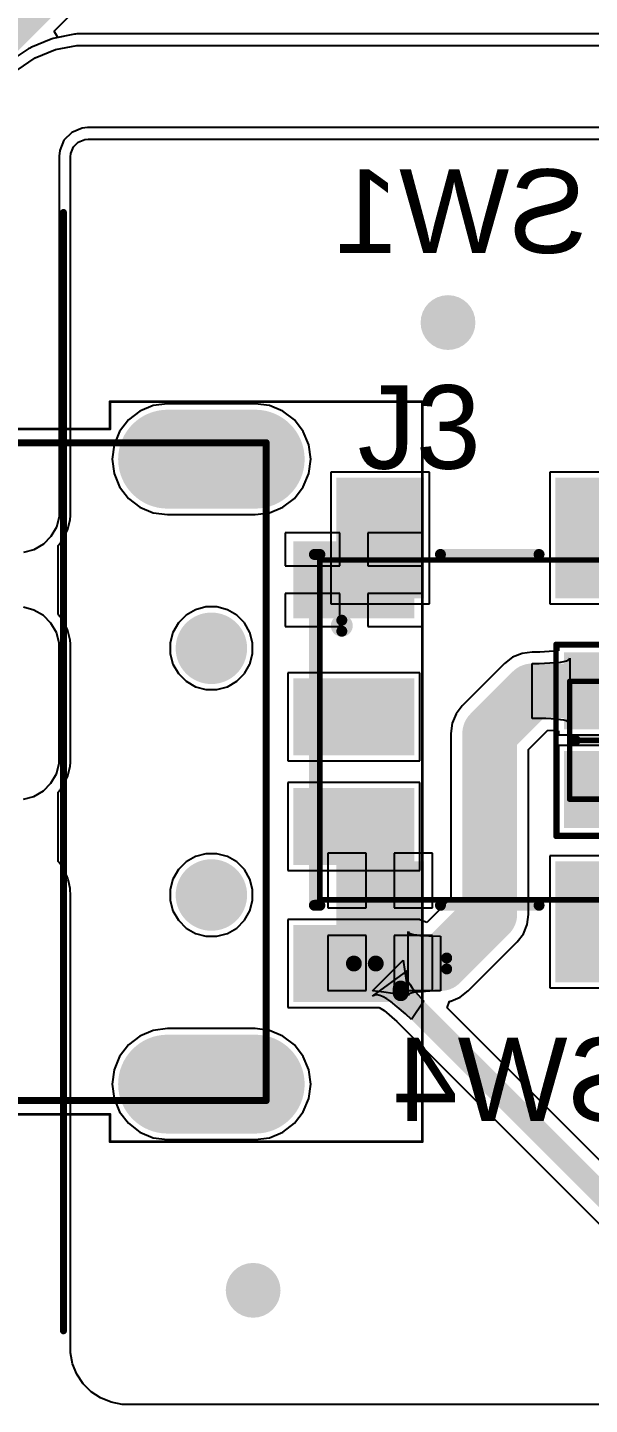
# Model space of a CAD drawing. Header units: millimetres. Extents: x 0 to 168, y 0 to 109.
# Drawn here: x 79.32 to 89.58, y 35.13 to 60.25 of the extents above; entities that cross this region are included whole.
import ezdxf

# ---------------------------------------------------------------- set-up
doc = ezdxf.new("R2010")
doc.units = ezdxf.units.MM
for name, color, linetype in [('BottomLayer', 5, 'Continuous'), ('BottomOverlay', 54, 'Continuous'), ('BottomPaste', 16, 'Continuous'), ('BottomSolder', 6, 'Continuous'), ('Mechanical13', 56, 'Continuous'), ('Mechanical15', 56, 'Continuous'), ('MultiLayer', 9, 'Continuous'), ('PadHoleLayer', 156, 'Continuous'), ('TopLayer', 1, 'Continuous'), ('TopOverlay', 2, 'Continuous'), ('TopPaste', 8, 'Continuous'), ('TopSolder', 216, 'Continuous'), ('ViaHoleLayer', 16, 'Continuous')]:
    doc.layers.add(name, color=color, linetype=linetype)
doc.styles.add('Arial', font='arial.ttf', dxfattribs={"height": 0.2})

# ---------------------------------------------------------------- blocks, each defined once
blk = doc.blocks.new('TE_1_1734028_1_7')
at = {"layer": 'BottomLayer'}
h = blk.add_hatch(color=5, dxfattribs=at)
edge = h.paths.add_edge_path()
edge.add_arc((-5.7, -0.8), 0.8, 180, 360)
edge.add_line((-4.9, -0.8), (-4.9, 0.8))
edge.add_arc((-5.7, 0.8), 0.8, 0, 180)
edge.add_line((-6.5, 0.8), (-6.5, -0.8))
h = blk.add_hatch(color=5, dxfattribs=at)
edge = h.paths.add_edge_path()
edge.add_arc((5.7, -0.8), 0.8, 180, 360)
edge.add_line((6.5, -0.8), (6.5, 0.8))
edge.add_arc((5.7, 0.8), 0.8, 0, 180)
edge.add_line((4.9, 0.8), (4.9, -0.8))
h = blk.add_hatch(color=5, dxfattribs=at)
edge = h.paths.add_edge_path()
edge.add_arc((-2.25, 0), 0.55, 0, 360)
h = blk.add_hatch(color=5, dxfattribs=at)
edge = h.paths.add_edge_path()
edge.add_arc((2.25, 0), 0.55, 0, 360)
at = {"layer": 'BottomSolder'}
h = blk.add_hatch(color=6, dxfattribs=at)
edge = h.paths.add_edge_path()
edge.add_arc((-5.7, -0.8), 0.902, 180, 360)
edge.add_line((-4.798, -0.8), (-4.798, 0.8))
edge.add_arc((-5.7, 0.8), 0.902, 0, 180)
edge.add_line((-6.602, 0.8), (-6.602, -0.8))
h = blk.add_hatch(color=6, dxfattribs=at)
edge = h.paths.add_edge_path()
edge.add_arc((5.7, -0.8), 0.902, 180, 360)
edge.add_line((6.602, -0.8), (6.602, 0.8))
edge.add_arc((5.7, 0.8), 0.902, 0, 180)
edge.add_line((4.798, 0.8), (4.798, -0.8))
h = blk.add_hatch(color=6, dxfattribs=at)
edge = h.paths.add_edge_path()
edge.add_arc((-2.25, 0), 0.652, 0, 360)
h = blk.add_hatch(color=6, dxfattribs=at)
edge = h.paths.add_edge_path()
edge.add_arc((2.25, 0), 0.652, 0, 360)
at = {"layer": 'MultiLayer'}
h = blk.add_hatch(color=9, dxfattribs=at)
edge = h.paths.add_edge_path()
edge.add_arc((-5.7, -0.8), 0.8, 180, 360)
edge.add_line((-4.9, -0.8), (-4.9, 0.8))
edge.add_arc((-5.7, 0.8), 0.8, 0, 180)
edge.add_line((-6.5, 0.8), (-6.5, -0.8))
h = blk.add_hatch(color=9, dxfattribs=at)
edge = h.paths.add_edge_path()
edge.add_arc((5.7, -0.8), 0.8, 180, 360)
edge.add_line((6.5, -0.8), (6.5, 0.8))
edge.add_arc((5.7, 0.8), 0.8, 0, 180)
edge.add_line((4.9, 0.8), (4.9, -0.8))
h = blk.add_hatch(color=9, dxfattribs=at)
edge = h.paths.add_edge_path()
edge.add_arc((-2.25, 0), 0.55, 0, 360)
h = blk.add_hatch(color=9, dxfattribs=at)
edge = h.paths.add_edge_path()
edge.add_arc((2.25, 0), 0.55, 0, 360)
at = {"layer": 'PadHoleLayer'}
h = blk.add_hatch(color=156, dxfattribs=at)
edge = h.paths.add_edge_path()
edge.add_arc((-5.7, -0.75), 0.5, 180, 360)
edge.add_line((-5.2, -0.75), (-5.2, 0.75))
edge.add_arc((-5.7, 0.75), 0.5, 0, 180)
edge.add_line((-6.2, 0.75), (-6.2, -0.75))
h = blk.add_hatch(color=156, dxfattribs=at)
edge = h.paths.add_edge_path()
edge.add_arc((5.7, -0.75), 0.5, 180, 360)
edge.add_line((6.2, -0.75), (6.2, 0.75))
edge.add_arc((5.7, 0.75), 0.5, 0, 180)
edge.add_line((5.2, 0.75), (5.2, -0.75))
h = blk.add_hatch(color=156, dxfattribs=at)
edge = h.paths.add_edge_path()
edge.add_arc((-2.25, 0), 0.55, 0, 360)
h = blk.add_hatch(color=156, dxfattribs=at)
edge = h.paths.add_edge_path()
edge.add_arc((2.25, 0), 0.55, 0, 360)
at = {"layer": 'TopLayer'}
for points in [[(-4.1, 3.6), (-2.9, 3.6), (-2.9, 1.6), (-4.1, 1.6)], [(-1.6, 3.6), (-0.4, 3.6), (-0.4, 1.6), (-1.6, 1.6)], [(0.4, 3.6), (1.6, 3.6), (1.6, 1.6), (0.4, 1.6)], [(2.9, 3.6), (4.1, 3.6), (4.1, 1.6), (2.9, 1.6)]]:
    blk.add_hatch(color=1, dxfattribs=at).paths.add_polyline_path(points)
h = blk.add_hatch(color=1, dxfattribs=at)
edge = h.paths.add_edge_path()
edge.add_arc((-5.7, -0.8), 0.8, 180, 360)
edge.add_line((-4.9, -0.8), (-4.9, 0.8))
edge.add_arc((-5.7, 0.8), 0.8, 0, 180)
edge.add_line((-6.5, 0.8), (-6.5, -0.8))
h = blk.add_hatch(color=1, dxfattribs=at)
edge = h.paths.add_edge_path()
edge.add_arc((5.7, -0.8), 0.8, 180, 360)
edge.add_line((6.5, -0.8), (6.5, 0.8))
edge.add_arc((5.7, 0.8), 0.8, 0, 180)
edge.add_line((4.9, 0.8), (4.9, -0.8))
h = blk.add_hatch(color=1, dxfattribs=at)
edge = h.paths.add_edge_path()
edge.add_arc((-2.25, 0), 0.55, 0, 360)
h = blk.add_hatch(color=1, dxfattribs=at)
edge = h.paths.add_edge_path()
edge.add_arc((2.25, 0), 0.55, 0, 360)
at = {"layer": 'TopPaste'}
for points in [[(-4.1, 3.6), (-2.9, 3.6), (-2.9, 1.6), (-4.1, 1.6)], [(-1.6, 3.6), (-0.4, 3.6), (-0.4, 1.6), (-1.6, 1.6)], [(0.4, 3.6), (1.6, 3.6), (1.6, 1.6), (0.4, 1.6)], [(2.9, 3.6), (4.1, 3.6), (4.1, 1.6), (2.9, 1.6)]]:
    blk.add_hatch(color=8, dxfattribs=at).paths.add_polyline_path(points)
at = {"layer": 'TopSolder'}
for points in [[(-4.202, 3.702), (-2.798, 3.702), (-2.798, 1.498), (-4.202, 1.498)], [(-1.702, 3.702), (-0.298, 3.702), (-0.298, 1.498), (-1.702, 1.498)], [(0.298, 3.702), (1.702, 3.702), (1.702, 1.498), (0.298, 1.498)], [(2.798, 3.702), (4.202, 3.702), (4.202, 1.498), (2.798, 1.498)]]:
    blk.add_hatch(color=216, dxfattribs=at).paths.add_polyline_path(points)
h = blk.add_hatch(color=216, dxfattribs=at)
edge = h.paths.add_edge_path()
edge.add_arc((-5.7, -0.8), 0.902, 180, 360)
edge.add_line((-4.798, -0.8), (-4.798, 0.8))
edge.add_arc((-5.7, 0.8), 0.902, 0, 180)
edge.add_line((-6.602, 0.8), (-6.602, -0.8))
h = blk.add_hatch(color=216, dxfattribs=at)
edge = h.paths.add_edge_path()
edge.add_arc((5.7, -0.8), 0.902, 180, 360)
edge.add_line((6.602, -0.8), (6.602, 0.8))
edge.add_arc((5.7, 0.8), 0.902, 0, 180)
edge.add_line((4.798, 0.8), (4.798, -0.8))
h = blk.add_hatch(color=216, dxfattribs=at)
edge = h.paths.add_edge_path()
edge.add_arc((-2.25, 0), 0.652, 0, 360)
h = blk.add_hatch(color=216, dxfattribs=at)
edge = h.paths.add_edge_path()
edge.add_arc((2.25, 0), 0.652, 0, 360)
at = {"layer": 'Mechanical13'}
for points, const_width in [([(3.599, 4.294, 1), (3.399, 4.294, 1)], 0.2), ([(3.349, 4.294, 1), (3.449, 4.294, 1)], 0.1), ([(3.549, 4.294, 1), (3.649, 4.294, 1)], 0.1), ([(-6.032, 1, 1), (-5.968, 1, 1)], 0.0635), ([(-6.032, 1, 1), (-5.968, 1, 1)], 0.0635), ([(5.968, 1, 1), (6.032, 1, 1)], 0.0635), ([(5.968, 1, 1), (6.032, 1, 1)], 0.0635), ([(-10.232, -2.7, 1), (-10.168, -2.7, 1)], 0.0635), ([(-6.032, -2.7, 1), (-5.968, -2.7, 1)], 0.0635), ([(-6.032, -2.7, 1), (-5.968, -2.7, 1)], 0.0635), ([(-6.032, -2.7, 1), (-5.968, -2.7, 1)], 0.0635), ([(-6.032, -2.7, 1), (-5.968, -2.7, 1)], 0.0635), ([(-6.032, -2.7, 1), (-5.968, -2.7, 1)], 0.0635), ([(5.968, -2.7, 1), (6.032, -2.7, 1)], 0.0635), ([(5.968, -2.7, 1), (6.032, -2.7, 1)], 0.0635), ([(5.968, -2.7, 1), (6.032, -2.7, 1)], 0.0635), ([(5.968, -2.7, 1), (6.032, -2.7, 1)], 0.0635), ([(5.968, -2.7, 1), (6.032, -2.7, 1)], 0.0635), ([(10.168, -2.7, 1), (10.232, -2.7, 1)], 0.0635)]:
    blk.add_lwpolyline(points, format="xyb", close=True, dxfattribs=dict(at, const_width=const_width))
at = {"layer": 'Mechanical13', "const_width": 0.127}
for points in [[(6, 1), (-6, 1)], [(-6, -2.7), (-6, 1)], [(6, -2.7), (6, 1)], [(-6, -2.7), (-10.2, -2.7)], [(6, -2.7), (-6, -2.7)], [(-6, -17.65), (-6, -2.7)], [(6, -2.7), (-6, -2.7)], [(10.2, -2.7), (6, -2.7)], [(6, -17.65), (6, -2.7)]]:
    blk.add_lwpolyline(points, dxfattribs=at)
at = {"layer": 'Mechanical15', "const_width": 0.05}
for points in [[(6.75, 3.85), (-6.75, 3.85)], [(-6.75, -1.85), (-6.75, 3.85)], [(6.75, -1.85), (6.75, 3.85)], [(-6.25, -1.85), (-6.75, -1.85)], [(-6.25, -17.9), (-6.25, -1.85)], [(6.25, -17.9), (6.25, -1.85)], [(6.75, -1.85), (6.25, -1.85)]]:
    blk.add_lwpolyline(points, dxfattribs=at)
at = {"layer": 'Mechanical15', "const_width": 0.025}
for points in [[(-6.762, 3.85, 1), (-6.737, 3.85, 1)], [(-6.762, 3.85, 1), (-6.737, 3.85, 1)], [(6.737, 3.85, 1), (6.762, 3.85, 1)], [(6.737, 3.85, 1), (6.762, 3.85, 1)], [(-6.762, -1.85, 1), (-6.737, -1.85, 1)], [(-6.762, -1.85, 1), (-6.737, -1.85, 1)], [(-6.262, -1.85, 1), (-6.238, -1.85, 1)], [(-6.262, -1.85, 1), (-6.238, -1.85, 1)], [(6.238, -1.85, 1), (6.262, -1.85, 1)], [(6.238, -1.85, 1), (6.262, -1.85, 1)], [(6.737, -1.85, 1), (6.762, -1.85, 1)], [(6.737, -1.85, 1), (6.762, -1.85, 1)]]:
    blk.add_lwpolyline(points, format="xyb", close=True, dxfattribs=at)
at = {"layer": 'TopOverlay'}
for points, const_width in [([(3.599, 4.294, 1), (3.399, 4.294, 1)], 0.2), ([(3.349, 4.294, 1), (3.449, 4.294, 1)], 0.1), ([(3.549, 4.294, 1), (3.649, 4.294, 1)], 0.1), ([(-4.632, 1, 1), (-4.568, 1, 1)], 0.0635), ([(-4.432, 1, 1), (-4.368, 1, 1)], 0.0635), ([(4.368, 1, 1), (4.432, 1, 1)], 0.0635), ([(4.568, 1, 1), (4.632, 1, 1)], 0.0635), ([(-6.032, -1.9, 1), (-5.968, -1.9, 1)], 0.0635), ([(5.968, -1.9, 1), (6.032, -1.9, 1)], 0.0635), ([(-6.032, -2.7, 1), (-5.968, -2.7, 1)], 0.0635), ([(5.968, -2.7, 1), (6.032, -2.7, 1)], 0.0635)]:
    blk.add_lwpolyline(points, format="xyb", close=True, dxfattribs=dict(at, const_width=const_width))
at = {"layer": 'TopOverlay', "const_width": 0.127}
for points in [[(-4.4, 1), (-4.6, 1)], [(4.6, 1), (4.4, 1)], [(-6, -2.7), (-6, -1.9)], [(6, -2.7), (6, -1.9)]]:
    blk.add_lwpolyline(points, dxfattribs=at)
blk = doc.blocks.new('430481025816_B_9')
at = {"layer": 'BottomLayer'}
for points in [[(-4.5, 2.7), (-2.5, 2.7), (-2.5, 1.3), (-4.5, 1.3)], [(2.5, 2.7), (4.5, 2.7), (4.5, 1.3), (2.5, 1.3)], [(-4.5, -1.3), (-2.5, -1.3), (-2.5, -2.7), (-4.5, -2.7)], [(2.5, -1.3), (4.5, -1.3), (4.5, -2.7), (2.5, -2.7)]]:
    blk.add_hatch(color=5, dxfattribs=at).paths.add_polyline_path(points)
at = {"layer": 'BottomPaste'}
for points in [[(-4.5, 2.7), (-2.5, 2.7), (-2.5, 1.3), (-4.5, 1.3)], [(2.5, 2.7), (4.5, 2.7), (4.5, 1.3), (2.5, 1.3)], [(-4.5, -1.3), (-2.5, -1.3), (-2.5, -2.7), (-4.5, -2.7)], [(2.5, -1.3), (4.5, -1.3), (4.5, -2.7), (2.5, -2.7)]]:
    blk.add_hatch(color=16, dxfattribs=at).paths.add_polyline_path(points)
at = {"layer": 'BottomSolder'}
for points in [[(-4.602, 2.802), (-2.398, 2.802), (-2.398, 1.198), (-4.602, 1.198)], [(2.398, 2.802), (4.602, 2.802), (4.602, 1.198), (2.398, 1.198)], [(-4.602, -1.198), (-2.398, -1.198), (-2.398, -2.802), (-4.602, -2.802)], [(2.398, -1.198), (4.602, -1.198), (4.602, -2.802), (2.398, -2.802)]]:
    blk.add_hatch(color=6, dxfattribs=at).paths.add_polyline_path(points)
at = {"layer": 'BottomOverlay', "const_width": 0.2}
for points in [[(-3.2, 3.1), (-3.2, 3.2)], [(3.2, 3.2), (-3.2, 3.2)], [(3.2, 3.1), (3.2, 3.2)], [(-3.2, -0.9), (-3.2, 0.9)], [(3.2, -0.9), (3.2, 0.9)], [(-3.2, -3.2), (-3.2, -3.1)], [(3.2, -3.2), (3.2, -3.1)], [(3.2, -3.2), (-3.2, -3.2)]]:
    blk.add_lwpolyline(points, dxfattribs=at)
at = {"layer": 'BottomOverlay'}
for points, const_width in [([(-3.25, 3.2, 1), (-3.15, 3.2, 1)], 0.1), ([(-3.25, 3.2, 1), (-3.15, 3.2, 1)], 0.1), ([(3.15, 3.2, 1), (3.25, 3.2, 1)], 0.1), ([(3.15, 3.2, 1), (3.25, 3.2, 1)], 0.1), ([(-3.25, 3.1, 1), (-3.15, 3.1, 1)], 0.1), ([(3.15, 3.1, 1), (3.25, 3.1, 1)], 0.1), ([(-3.25, 0.9, 1), (-3.15, 0.9, 1)], 0.1), ([(3.15, 0.9, 1), (3.25, 0.9, 1)], 0.1), ([(-3.25, -0.9, 1), (-3.15, -0.9, 1)], 0.1), ([(3.15, -0.9, 1), (3.25, -0.9, 1)], 0.1), ([(-1.8, -2.7, 1), (-2, -2.7, 1)], 0.2), ([(-2.05, -2.7, 1), (-1.95, -2.7, 1)], 0.1), ([(-1.85, -2.7, 1), (-1.75, -2.7, 1)], 0.1), ([(-3.25, -3.1, 1), (-3.15, -3.1, 1)], 0.1), ([(3.15, -3.1, 1), (3.25, -3.1, 1)], 0.1), ([(-3.25, -3.2, 1), (-3.15, -3.2, 1)], 0.1), ([(-3.25, -3.2, 1), (-3.15, -3.2, 1)], 0.1), ([(3.15, -3.2, 1), (3.25, -3.2, 1)], 0.1), ([(3.15, -3.2, 1), (3.25, -3.2, 1)], 0.1)]:
    blk.add_lwpolyline(points, format="xyb", close=True, dxfattribs=dict(at, const_width=const_width))
at = {"layer": 'Mechanical13', "const_width": 0.1}
for points in [[(-3.1, -3.1), (-3.1, 3.1)], [(3.1, 3.1), (-3.1, 3.1)], [(3.1, -3.1), (3.1, 3.1)], [(3.1, -3.1), (-3.1, -3.1)]]:
    blk.add_lwpolyline(points, dxfattribs=at)
at = {"layer": 'Mechanical13', "const_width": 0.05}
for points in [[(-3.125, 3.1, 1), (-3.075, 3.1, 1)], [(-3.125, 3.1, 1), (-3.075, 3.1, 1)], [(3.075, 3.1, 1), (3.125, 3.1, 1)], [(3.075, 3.1, 1), (3.125, 3.1, 1)], [(-3.125, -3.1, 1), (-3.075, -3.1, 1)], [(-3.125, -3.1, 1), (-3.075, -3.1, 1)], [(3.075, -3.1, 1), (3.125, -3.1, 1)], [(3.075, -3.1, 1), (3.125, -3.1, 1)]]:
    blk.add_lwpolyline(points, format="xyb", close=True, dxfattribs=at)
blk = doc.blocks.new('6_0805_N_67')
at = {"layer": 'TopLayer'}
for points in [[(-1.5, -0.7), (-1.5, 0.7), (-0.3, 0.7), (-0.3, -0.7)], [(0.3, -0.7), (0.3, 0.7), (1.5, 0.7), (1.5, -0.7)]]:
    blk.add_hatch(color=1, dxfattribs=at).paths.add_polyline_path(points)
at = {"layer": 'TopPaste'}
for points in [[(-1.5, -0.7), (-1.5, 0.7), (-0.3, 0.7), (-0.3, -0.7)], [(0.3, -0.7), (0.3, 0.7), (1.5, 0.7), (1.5, -0.7)]]:
    blk.add_hatch(color=8, dxfattribs=at).paths.add_polyline_path(points)
at = {"layer": 'TopSolder'}
for points in [[(-1.602, -0.802), (-1.602, 0.802), (-0.198, 0.802), (-0.198, -0.802)], [(0.198, -0.802), (0.198, 0.802), (1.602, 0.802), (1.602, -0.802)]]:
    blk.add_hatch(color=216, dxfattribs=at).paths.add_polyline_path(points)
at = {"layer": 'Mechanical13', "const_width": 0.1}
for points in [[(1.075, 0.7), (-1.075, 0.7)], [(-1.075, -0.7), (-1.075, 0.7)], [(1.075, -0.7), (1.075, 0.7)], [(1.075, -0.7), (-1.075, -0.7)]]:
    blk.add_lwpolyline(points, dxfattribs=at)
at = {"layer": 'Mechanical13', "const_width": 0.05}
for points in [[(-1.1, 0.7, 1), (-1.05, 0.7, 1)], [(-1.1, 0.7, 1), (-1.05, 0.7, 1)], [(1.05, 0.7, 1), (1.1, 0.7, 1)], [(1.05, 0.7, 1), (1.1, 0.7, 1)], [(-1.1, -0.7, 1), (-1.05, -0.7, 1)], [(-1.1, -0.7, 1), (-1.05, -0.7, 1)], [(1.05, -0.7, 1), (1.1, -0.7, 1)], [(1.05, -0.7, 1), (1.1, -0.7, 1)]]:
    blk.add_lwpolyline(points, format="xyb", close=True, dxfattribs=at)
at = {"layer": 'Mechanical15', "const_width": 0.1}
for points in [[(1.75, 0.95), (-1.75, 0.95)], [(-1.75, -0.95), (-1.75, 0.95)], [(1.75, -0.95), (1.75, 0.95)], [(0, -0.5), (0, 0.5)], [(0.5, 0), (-0.5, 0)], [(1.75, -0.95), (-1.75, -0.95)]]:
    blk.add_lwpolyline(points, dxfattribs=at)
at = {"layer": 'Mechanical15', "const_width": 0.05}
for points in [[(-1.775, 0.95, 1), (-1.725, 0.95, 1)], [(-1.775, 0.95, 1), (-1.725, 0.95, 1)], [(1.725, 0.95, 1), (1.775, 0.95, 1)], [(1.725, 0.95, 1), (1.775, 0.95, 1)], [(-0.025, 0.5, 1), (0.025, 0.5, 1)], [(-0.525, 0, 1), (-0.475, 0, 1)], [(0.475, 0, 1), (0.525, 0, 1)], [(-0.025, -0.5, 1), (0.025, -0.5, 1)], [(-1.775, -0.95, 1), (-1.725, -0.95, 1)], [(-1.775, -0.95, 1), (-1.725, -0.95, 1)], [(1.725, -0.95, 1), (1.775, -0.95, 1)], [(1.725, -0.95, 1), (1.775, -0.95, 1)]]:
    blk.add_lwpolyline(points, format="xyb", close=True, dxfattribs=at)
at = {"layer": 'TopOverlay', "const_width": 0.2}
blk.add_lwpolyline([(0, -0.6), (0, 0.6)], dxfattribs=at)
at = {"layer": 'TopOverlay', "const_width": 0.1}
for points in [[(-0.05, 0.6, 1), (0.05, 0.6, 1)], [(-0.05, -0.6, 1), (0.05, -0.6, 1)]]:
    blk.add_lwpolyline(points, format="xyb", close=True, dxfattribs=at)

msp = doc.modelspace()

# ---------------------------------------------------------------- hatches: boundary and pattern name
at = {"layer": 'BottomLayer'}
h = msp.add_hatch(color=5, dxfattribs=at)
edge = h.paths.add_edge_path()
edge.add_arc((86.995, 54.864), 0.5, 0, 360)
h = msp.add_hatch(color=5, dxfattribs=at)
edge = h.paths.add_edge_path()
edge.add_arc((83.439, 37.211), 0.5, 0, 360)
at = {"layer": 'TopLayer'}
h = msp.add_hatch(color=1, dxfattribs=at)
edge = h.paths.add_edge_path()
edge.add_arc((86.995, 54.864), 0.5, 0, 360)
h = msp.add_hatch(color=1, dxfattribs=at)
edge = h.paths.add_edge_path()
edge.add_arc((83.439, 37.211), 0.5, 0, 360)
at = {"layer": 'ViaHoleLayer'}
h = msp.add_hatch(color=16, dxfattribs=at)
edge = h.paths.add_edge_path()
edge.add_arc((86.995, 54.864), 0.25, 0, 360)
h = msp.add_hatch(color=16, dxfattribs=at)
edge = h.paths.add_edge_path()
edge.add_arc((83.439, 37.211), 0.25, 0, 360)

# ---------------------------------------------------------------- linework, layer by layer
at = {"layer": 'BottomLayer'}
for p, q in [((79.809, 60.179), (82.571, 62.941)), ((79.872, 60.062), (79.809, 60.179)), ((80.18, 60.124), (79.872, 60.062)), ((80.2, 60.124), (80.18, 60.124)), ((80.22, 60.128), (80.2, 60.124)), ((106.578, 60.128), (80.22, 60.128)), ((80.113, 57.95), (80.163, 58.071)), ((80.163, 58.071), (80.248, 58.156)), ((80.248, 58.156), (80.369, 58.206)), ((80.369, 58.206), (80.429, 58.212)), ((80.429, 58.212), (90.736, 58.212)), ((80.107, 57.89), (80.113, 57.95)), ((80.107, 51.42), (80.107, 57.89)), ((81.371, 53.249), (81.162, 53.088)), ((81.615, 53.35), (81.371, 53.249)), ((81.877, 53.384), (81.615, 53.35)), ((83.477, 53.384), (81.877, 53.384)), ((83.739, 53.35), (83.477, 53.384)), ((83.983, 53.249), (83.739, 53.35)), ((84.192, 53.088), (83.983, 53.249)), ((81.162, 53.088), (81.001, 52.878)), ((84.353, 52.878), (84.192, 53.088)), ((81.001, 52.878), (80.9, 52.634)), ((84.454, 52.634), (84.353, 52.878)), ((80.9, 52.634), (80.865, 52.372)), ((84.489, 52.372), (84.454, 52.634)), ((80.865, 52.372), (80.9, 52.111)), ((84.454, 52.111), (84.489, 52.372)), ((80.9, 52.111), (81.001, 51.867)), ((84.353, 51.867), (84.454, 52.111)), ((86.66, 52.138), (84.854, 52.138)), ((84.854, 52.138), (84.854, 49.731)), ((86.66, 49.731), (86.66, 52.138)), ((90.66, 52.138), (88.854, 52.138)), ((88.854, 52.138), (88.854, 49.731)), ((81.001, 51.867), (81.162, 51.657)), ((84.192, 51.657), (84.353, 51.867)), ((81.162, 51.657), (81.371, 51.496)), ((81.371, 51.496), (81.615, 51.395)), ((83.739, 51.395), (83.983, 51.496)), ((83.983, 51.496), (84.192, 51.657)), ((80.048, 51.077), (80.1, 51.268)), ((80.1, 51.268), (80.101, 51.295)), ((80.101, 51.295), (80.107, 51.321)), ((80.107, 51.321), (80.107, 51.42)), ((81.615, 51.395), (81.877, 51.361)), ((81.877, 51.361), (83.477, 51.361)), ((83.477, 51.361), (83.739, 51.395)), ((79.929, 50.856), (80.028, 51.027)), ((80.028, 51.027), (80.036, 51.052)), ((80.036, 51.052), (80.048, 51.077)), ((79.883, 50.8), (79.896, 50.813)), ((79.883, 49.54), (79.883, 50.8)), ((79.896, 50.813), (79.911, 50.835)), ((79.911, 50.835), (79.929, 50.856)), ((84.854, 49.731), (86.66, 49.731)), ((88.854, 49.731), (90.66, 49.731)), ((79.896, 49.527), (79.883, 49.54)), ((79.911, 49.505), (79.896, 49.527)), ((79.929, 49.484), (79.911, 49.505)), ((80.028, 49.313), (79.929, 49.484)), ((82.215, 49.525), (82.074, 49.385)), ((82.386, 49.624), (82.215, 49.525)), ((82.578, 49.676), (82.386, 49.624)), ((82.776, 49.676), (82.578, 49.676)), ((82.968, 49.624), (82.776, 49.676)), ((83.139, 49.525), (82.968, 49.624)), ((83.28, 49.385), (83.139, 49.525)), ((80.036, 49.288), (80.028, 49.313)), ((80.048, 49.263), (80.036, 49.288)), ((80.1, 49.072), (80.048, 49.263)), ((82.074, 49.385), (81.975, 49.213)), ((83.379, 49.213), (83.28, 49.385)), ((80.101, 49.045), (80.1, 49.072)), ((80.107, 49.019), (80.101, 49.045)), ((80.107, 46.821), (80.107, 49.019)), ((81.975, 49.213), (81.924, 49.022)), ((81.924, 49.022), (81.924, 48.823)), ((83.43, 49.022), (83.379, 49.213)), ((83.43, 48.823), (83.43, 49.022)), ((81.924, 48.823), (81.975, 48.632)), ((83.379, 48.632), (83.43, 48.823)), ((81.975, 48.632), (82.074, 48.46)), ((83.28, 48.46), (83.379, 48.632)), ((82.074, 48.46), (82.215, 48.32)), ((82.215, 48.32), (82.386, 48.221)), ((82.968, 48.221), (83.139, 48.32)), ((83.139, 48.32), (83.28, 48.46)), ((82.386, 48.221), (82.578, 48.169)), ((82.578, 48.169), (82.776, 48.169)), ((82.776, 48.169), (82.968, 48.221)), ((80.048, 46.577), (80.1, 46.768)), ((80.1, 46.768), (80.101, 46.795)), ((80.101, 46.795), (80.107, 46.821)), ((79.929, 46.356), (80.028, 46.527)), ((80.028, 46.527), (80.036, 46.552)), ((80.036, 46.552), (80.048, 46.577)), ((79.883, 46.3), (79.896, 46.313)), ((79.883, 45.033), (79.883, 46.3)), ((79.896, 46.313), (79.911, 46.335)), ((79.911, 46.335), (79.929, 46.356)), ((79.886, 45.028), (79.883, 45.033)), ((79.9, 45.014), (79.886, 45.028)), ((79.982, 44.892), (79.9, 45.014)), ((82.215, 45.025), (82.074, 44.885)), ((82.386, 45.124), (82.215, 45.025)), ((82.578, 45.176), (82.386, 45.124)), ((82.776, 45.176), (82.578, 45.176)), ((82.968, 45.124), (82.776, 45.176)), ((83.139, 45.025), (82.968, 45.124)), ((83.28, 44.885), (83.139, 45.025)), ((85.503, 45.188), (84.803, 45.188)), ((84.803, 45.188), (84.803, 44.189)), ((85.503, 44.189), (85.503, 45.188)), ((86.711, 45.188), (86.011, 45.188)), ((86.011, 45.188), (86.011, 44.189)), ((86.711, 44.189), (86.711, 45.188)), ((90.645, 45.138), (88.854, 45.138)), ((88.854, 45.138), (88.854, 42.731)), ((79.99, 44.873), (79.982, 44.892)), ((80.001, 44.857), (79.99, 44.873)), ((80.057, 44.721), (80.001, 44.857)), ((80.061, 44.701), (80.057, 44.721)), ((81.975, 44.713), (81.924, 44.522)), ((82.074, 44.885), (81.975, 44.713)), ((83.379, 44.713), (83.28, 44.885)), ((83.43, 44.522), (83.379, 44.713)), ((80.069, 44.682), (80.061, 44.701)), ((80.097, 44.538), (80.069, 44.682)), ((80.097, 44.523), (80.097, 44.538)), ((80.101, 44.509), (80.097, 44.523)), ((80.105, 44.435), (80.101, 44.509)), ((81.924, 44.522), (81.924, 44.323)), ((83.43, 44.323), (83.43, 44.522)), ((80.104, 44.43), (80.105, 44.435)), ((80.105, 44.425), (80.104, 44.43)), ((80.105, 36.175), (80.105, 44.425)), ((81.924, 44.323), (81.975, 44.132)), ((83.379, 44.132), (83.43, 44.323)), ((81.975, 44.132), (82.074, 43.96)), ((82.074, 43.96), (82.215, 43.82)), ((83.139, 43.82), (83.28, 43.96)), ((83.28, 43.96), (83.379, 44.132)), ((84.803, 44.189), (85.503, 44.189)), ((86.011, 44.189), (86.711, 44.189)), ((82.215, 43.82), (82.386, 43.721)), ((82.386, 43.721), (82.578, 43.669)), ((82.776, 43.669), (82.968, 43.721)), ((82.968, 43.721), (83.139, 43.82)), ((82.578, 43.669), (82.776, 43.669)), ((85.503, 43.681), (84.803, 43.681)), ((84.803, 43.681), (84.803, 42.68)), ((85.503, 42.68), (85.503, 43.681)), ((86.711, 43.681), (86.011, 43.681)), ((86.011, 43.681), (86.011, 42.68)), ((86.711, 42.68), (86.711, 43.681)), ((88.854, 42.731), (90.66, 42.731)), ((84.803, 42.68), (85.503, 42.68)), ((86.011, 42.68), (86.711, 42.68)), ((81.615, 41.95), (81.371, 41.849)), ((81.877, 41.984), (81.615, 41.95)), ((83.477, 41.984), (81.877, 41.984)), ((83.739, 41.95), (83.477, 41.984)), ((83.983, 41.849), (83.739, 41.95)), ((81.371, 41.849), (81.162, 41.688)), ((84.192, 41.688), (83.983, 41.849)), ((81.001, 41.478), (80.9, 41.234)), ((81.162, 41.688), (81.001, 41.478)), ((84.353, 41.478), (84.192, 41.688)), ((84.454, 41.234), (84.353, 41.478)), ((80.9, 41.234), (80.865, 40.973)), ((84.489, 40.973), (84.454, 41.234)), ((80.865, 40.973), (80.9, 40.711)), ((84.454, 40.711), (84.489, 40.973)), ((80.9, 40.711), (81.001, 40.467)), ((84.353, 40.467), (84.454, 40.711)), ((81.001, 40.467), (81.162, 40.257)), ((84.192, 40.257), (84.353, 40.467)), ((81.162, 40.257), (81.371, 40.096)), ((83.983, 40.096), (84.192, 40.257)), ((81.371, 40.096), (81.615, 39.995)), ((81.615, 39.995), (81.877, 39.961)), ((81.877, 39.961), (83.477, 39.961)), ((83.477, 39.961), (83.739, 39.995)), ((83.739, 39.995), (83.983, 40.096)), ((80.105, 36.072), (80.105, 36.175)), ((80.105, 36.175), (80.105, 36.175)), ((80.105, 36.175), (80.105, 36.175)), ((80.145, 35.87), (80.105, 36.072)), ((80.224, 35.679), (80.145, 35.87)), ((80.338, 35.508), (80.224, 35.679)), ((80.484, 35.362), (80.338, 35.508)), ((80.655, 35.248), (80.484, 35.362)), ((80.846, 35.169), (80.655, 35.248)), ((81.048, 35.129), (80.846, 35.169)), ((81.151, 35.129), (81.048, 35.129)), ((105.754, 35.129), (81.151, 35.129)), ((81.151, 35.129), (81.151, 35.129)), ((81.151, 35.129), (81.151, 35.129))]:
    msp.add_line(p, q, dxfattribs=at)
at = {"layer": 'BottomLayer', "const_width": 0.75}
msp.add_lwpolyline([(76.521, 57.725), (82.566, 63.77)], dxfattribs=at)
at = {"layer": 'MultiLayer'}
for p, q in [((79.462, 59.69), (79.83, 59.843)), ((79.83, 59.843), (80.22, 59.92)), ((80.22, 59.92), (80.419, 59.92)), ((80.419, 59.92), (80.419, 59.92)), ((80.419, 59.92), (106.379, 59.92)), ((79.131, 59.469), (79.462, 59.69)), ((80.13, 58.332), (79.987, 58.189)), ((80.318, 58.41), (80.13, 58.332)), ((80.419, 58.42), (80.318, 58.41)), ((106.379, 58.42), (80.419, 58.42)), ((79.987, 58.189), (79.909, 58.001)), ((79.909, 58.001), (79.899, 57.9)), ((79.899, 57.9), (79.899, 57.9)), ((79.899, 57.9), (79.899, 51.42)), ((79.899, 51.321), (79.848, 51.13)), ((79.899, 51.42), (79.899, 51.321)), ((79.848, 51.13), (79.749, 50.959)), ((79.61, 50.82), (79.439, 50.721)), ((79.749, 50.959), (79.61, 50.82)), ((79.439, 50.721), (79.248, 50.67)), ((79.439, 49.619), (79.248, 49.67)), ((79.61, 49.52), (79.439, 49.619)), ((79.749, 49.381), (79.61, 49.52)), ((79.848, 49.21), (79.749, 49.381)), ((79.899, 49.019), (79.848, 49.21)), ((79.899, 48.92), (79.899, 49.019)), ((79.899, 46.92), (79.899, 48.92)), ((79.848, 46.63), (79.899, 46.821)), ((79.899, 46.821), (79.899, 46.92)), ((79.899, 46.92), (79.899, 46.92)), ((79.749, 46.459), (79.848, 46.63)), ((79.248, 46.17), (79.439, 46.221)), ((79.439, 46.221), (79.61, 46.32)), ((79.61, 46.32), (79.749, 46.459))]:
    msp.add_line(p, q, dxfattribs=at)
at = {"layer": 'TopLayer'}
for p, q in [((79.75, 60.034), (79.383, 59.882)), ((79.77, 60.038), (79.75, 60.034)), ((79.789, 60.046), (79.77, 60.038)), ((80.18, 60.124), (79.789, 60.046)), ((80.2, 60.124), (80.18, 60.124)), ((80.22, 60.128), (80.2, 60.124)), ((106.578, 60.128), (80.22, 60.128)), ((79.347, 59.863), (79.016, 59.642)), ((79.366, 59.87), (79.347, 59.863)), ((79.383, 59.882), (79.366, 59.87)), ((80.113, 57.95), (80.163, 58.071)), ((80.163, 58.071), (80.248, 58.156)), ((80.248, 58.156), (80.369, 58.206)), ((80.369, 58.206), (80.429, 58.212)), ((80.429, 58.212), (90.736, 58.212)), ((80.107, 57.89), (80.113, 57.95)), ((80.107, 51.42), (80.107, 57.89)), ((81.371, 53.249), (81.162, 53.088)), ((81.615, 53.35), (81.371, 53.249)), ((81.877, 53.384), (81.615, 53.35)), ((83.477, 53.384), (81.877, 53.384)), ((83.739, 53.35), (83.477, 53.384)), ((83.983, 53.249), (83.739, 53.35)), ((84.192, 53.088), (83.983, 53.249)), ((81.162, 53.088), (81.001, 52.878)), ((84.353, 52.878), (84.192, 53.088)), ((81.001, 52.878), (80.9, 52.634)), ((84.454, 52.634), (84.353, 52.878)), ((80.9, 52.634), (80.865, 52.372)), ((84.489, 52.372), (84.454, 52.634)), ((80.865, 52.372), (80.9, 52.111)), ((84.454, 52.111), (84.489, 52.372)), ((80.9, 52.111), (81.001, 51.867)), ((84.353, 51.867), (84.454, 52.111)), ((81.001, 51.867), (81.162, 51.657)), ((84.192, 51.657), (84.353, 51.867)), ((81.162, 51.657), (81.371, 51.496)), ((81.371, 51.496), (81.615, 51.395)), ((83.739, 51.395), (83.983, 51.496)), ((83.983, 51.496), (84.192, 51.657)), ((80.048, 51.077), (80.1, 51.268)), ((80.1, 51.268), (80.101, 51.295)), ((80.101, 51.295), (80.107, 51.321)), ((80.107, 51.321), (80.107, 51.42)), ((81.615, 51.395), (81.877, 51.361)), ((81.877, 51.361), (83.477, 51.361)), ((83.477, 51.361), (83.739, 51.395)), ((79.929, 50.856), (80.028, 51.027)), ((80.028, 51.027), (80.036, 51.052)), ((80.036, 51.052), (80.048, 51.077)), ((85.023, 51.026), (84.023, 51.026)), ((84.023, 51.026), (84.023, 50.427)), ((85.023, 50.427), (85.023, 51.026)), ((86.531, 51.026), (85.531, 51.026)), ((85.531, 51.026), (85.531, 50.427)), ((86.531, 50.427), (86.531, 51.026)), ((79.883, 50.8), (79.896, 50.813)), ((79.883, 49.54), (79.883, 50.8)), ((79.896, 50.813), (79.911, 50.835)), ((79.911, 50.835), (79.929, 50.856)), ((84.023, 50.427), (85.023, 50.427)), ((85.531, 50.427), (86.531, 50.427)), ((85.023, 49.919), (84.023, 49.919)), ((84.023, 49.919), (84.023, 49.319)), ((85.023, 49.319), (85.023, 49.919)), ((86.531, 49.919), (85.531, 49.919)), ((85.531, 49.919), (85.531, 49.319)), ((86.531, 49.319), (86.531, 49.919)), ((79.896, 49.527), (79.883, 49.54)), ((79.911, 49.505), (79.896, 49.527)), ((79.929, 49.484), (79.911, 49.505)), ((80.028, 49.313), (79.929, 49.484)), ((82.215, 49.525), (82.074, 49.385)), ((82.386, 49.624), (82.215, 49.525)), ((82.578, 49.676), (82.386, 49.624)), ((82.776, 49.676), (82.578, 49.676)), ((82.968, 49.624), (82.776, 49.676)), ((83.139, 49.525), (82.968, 49.624)), ((83.28, 49.385), (83.139, 49.525)), ((80.036, 49.288), (80.028, 49.313)), ((80.048, 49.263), (80.036, 49.288)), ((80.1, 49.072), (80.048, 49.263)), ((82.074, 49.385), (81.975, 49.213)), ((83.379, 49.213), (83.28, 49.385)), ((84.023, 49.319), (85.023, 49.319)), ((85.531, 49.319), (86.531, 49.319)), ((80.101, 49.045), (80.1, 49.072)), ((80.107, 49.019), (80.101, 49.045)), ((80.107, 46.821), (80.107, 49.019)), ((81.975, 49.213), (81.924, 49.022)), ((81.924, 49.022), (81.924, 48.823)), ((83.43, 49.022), (83.379, 49.213)), ((83.43, 48.823), (83.43, 49.022)), ((81.924, 48.823), (81.975, 48.632)), ((83.379, 48.632), (83.43, 48.823)), ((88.175, 48.758), (88.028, 48.646)), ((88.346, 48.829), (88.175, 48.758)), ((88.53, 48.853), (88.346, 48.829)), ((88.673, 48.853), (88.53, 48.853)), ((88.53, 48.853), (88.53, 48.853)), ((89.013, 48.874), (88.673, 48.853)), ((89.208, 48.947), (89.013, 48.947)), ((89.013, 48.947), (89.013, 48.874)), ((89.212, 48.948), (89.208, 48.947)), ((89.215, 48.947), (89.212, 48.948)), ((89.212, 48.723), (89.219, 48.741)), ((89.219, 48.948), (89.215, 48.947)), ((89.224, 48.947), (89.219, 48.948)), ((89.219, 48.741), (89.219, 47.547)), ((90.116, 48.947), (89.224, 48.947)), ((81.975, 48.632), (82.074, 48.46)), ((83.28, 48.46), (83.379, 48.632)), ((86.48, 48.476), (84.074, 48.476)), ((84.074, 48.476), (84.074, 46.869)), ((86.48, 46.869), (86.48, 48.476)), ((88.028, 48.646), (87.255, 47.873)), ((88.53, 48.644), (88.661, 48.645)), ((88.53, 47.644), (88.53, 48.644)), ((88.661, 48.645), (89.047, 48.668)), ((89.047, 48.668), (89.109, 48.679)), ((89.109, 48.679), (89.157, 48.692)), ((89.157, 48.692), (89.191, 48.706)), ((89.191, 48.706), (89.212, 48.723)), ((82.074, 48.46), (82.215, 48.32)), ((82.215, 48.32), (82.386, 48.221)), ((82.968, 48.221), (83.139, 48.32)), ((83.139, 48.32), (83.28, 48.46)), ((82.386, 48.221), (82.578, 48.169)), ((82.578, 48.169), (82.776, 48.169)), ((82.776, 48.169), (82.968, 48.221)), ((87.143, 47.726), (87.072, 47.555)), ((87.255, 47.873), (87.143, 47.726)), ((87.072, 47.555), (87.048, 47.371)), ((88.778, 47.64), (88.53, 47.644)), ((88.971, 47.628), (88.778, 47.64)), ((89.047, 47.62), (88.971, 47.628)), ((89.109, 47.609), (89.047, 47.62)), ((89.157, 47.596), (89.109, 47.609)), ((89.191, 47.582), (89.157, 47.596)), ((89.212, 47.565), (89.191, 47.582)), ((89.219, 47.547), (89.212, 47.565)), ((87.048, 47.371), (87.048, 44.363)), ((88.466, 47.077), (88.819, 47.43)), ((88.819, 47.43), (88.953, 47.422)), ((88.953, 47.422), (89.013, 47.415)), ((89.013, 47.415), (89.013, 47.341)), ((89.013, 47.341), (89.208, 47.341)), ((89.208, 47.341), (89.212, 47.34)), ((89.212, 47.34), (89.215, 47.341)), ((89.215, 47.341), (89.219, 47.34)), ((89.219, 47.34), (89.224, 47.341)), ((89.224, 47.341), (90.819, 47.341)), ((88.466, 44.069), (88.466, 47.077)), ((90.819, 47.147), (89.013, 47.147)), ((89.013, 47.147), (89.013, 45.541)), ((80.048, 46.577), (80.1, 46.768)), ((80.1, 46.768), (80.101, 46.795)), ((80.101, 46.795), (80.107, 46.821)), ((84.074, 46.869), (86.48, 46.869)), ((79.929, 46.356), (80.028, 46.527)), ((80.028, 46.527), (80.036, 46.552)), ((80.036, 46.552), (80.048, 46.577)), ((86.48, 46.476), (84.074, 46.476)), ((84.074, 46.476), (84.074, 44.869)), ((86.48, 44.869), (86.48, 46.476)), ((79.883, 46.3), (79.896, 46.313)), ((79.883, 45.033), (79.883, 46.3)), ((79.896, 46.313), (79.911, 46.335)), ((79.911, 46.335), (79.929, 46.356)), ((89.013, 45.541), (90.249, 45.541)), ((79.886, 45.028), (79.883, 45.033)), ((79.9, 45.014), (79.886, 45.028)), ((79.982, 44.892), (79.9, 45.014)), ((82.215, 45.025), (82.074, 44.885)), ((82.386, 45.124), (82.215, 45.025)), ((82.578, 45.176), (82.386, 45.124)), ((82.776, 45.176), (82.578, 45.176)), ((82.968, 45.124), (82.776, 45.176)), ((83.139, 45.025), (82.968, 45.124)), ((83.28, 44.885), (83.139, 45.025)), ((79.99, 44.873), (79.982, 44.892)), ((80.001, 44.857), (79.99, 44.873)), ((80.057, 44.721), (80.001, 44.857)), ((80.061, 44.701), (80.057, 44.721)), ((81.975, 44.713), (81.924, 44.522)), ((82.074, 44.885), (81.975, 44.713)), ((83.379, 44.713), (83.28, 44.885)), ((83.43, 44.522), (83.379, 44.713)), ((84.074, 44.869), (86.48, 44.869)), ((80.069, 44.682), (80.061, 44.701)), ((80.097, 44.538), (80.069, 44.682)), ((80.097, 44.523), (80.097, 44.538)), ((80.101, 44.509), (80.097, 44.523)), ((80.105, 44.435), (80.101, 44.509)), ((81.924, 44.522), (81.924, 44.323)), ((83.43, 44.323), (83.43, 44.522)), ((80.104, 44.43), (80.105, 44.435)), ((80.105, 44.425), (80.104, 44.43)), ((80.105, 36.175), (80.105, 44.425)), ((81.924, 44.323), (81.975, 44.132)), ((83.379, 44.132), (83.43, 44.323)), ((87.048, 44.363), (86.607, 43.922)), ((81.975, 44.132), (82.074, 43.96)), ((82.074, 43.96), (82.215, 43.82)), ((83.139, 43.82), (83.28, 43.96)), ((83.28, 43.96), (83.379, 44.132)), ((86.48, 43.976), (84.074, 43.976)), ((84.074, 43.976), (84.074, 42.369)), ((86.48, 43.97), (86.48, 43.976)), ((86.607, 43.922), (86.48, 43.97)), ((88.442, 43.885), (88.466, 44.069)), ((82.215, 43.82), (82.386, 43.721)), ((82.386, 43.721), (82.578, 43.669)), ((82.776, 43.669), (82.968, 43.721)), ((82.968, 43.721), (83.139, 43.82)), ((86.271, 42.586), (86.271, 43.759)), ((86.271, 43.759), (86.277, 43.743)), ((86.277, 43.743), (86.294, 43.728)), ((86.294, 43.728), (86.324, 43.715)), ((86.324, 43.715), (86.365, 43.704)), ((86.365, 43.704), (86.418, 43.694)), ((88.259, 43.567), (88.371, 43.714)), ((88.371, 43.714), (88.442, 43.885)), ((82.578, 43.669), (82.776, 43.669)), ((86.418, 43.694), (86.483, 43.686)), ((86.483, 43.686), (86.648, 43.676)), ((86.648, 43.676), (86.86, 43.673)), ((86.86, 43.673), (86.86, 42.672)), ((87.362, 42.671), (88.259, 43.567)), ((85.619, 42.676), (86.174, 43.231)), ((86.174, 43.231), (86.235, 42.82)), ((85.62, 42.579), (86.271, 43.053)), ((86.231, 42.993), (86.229, 42.953)), ((86.229, 42.953), (86.239, 42.906)), ((86.245, 43.026), (86.231, 42.993)), ((86.271, 43.053), (86.245, 43.026)), ((86.235, 42.82), (86.029, 42.615)), ((86.239, 42.906), (86.262, 42.853)), ((86.262, 42.853), (86.296, 42.793)), ((86.296, 42.793), (86.343, 42.727)), ((86.343, 42.727), (86.402, 42.654)), ((85.822, 42.651), (85.619, 42.676)), ((85.657, 42.596), (85.62, 42.579)), ((85.7, 42.599), (85.657, 42.596)), ((85.752, 42.59), (85.7, 42.599)), ((85.811, 42.567), (85.752, 42.59)), ((85.878, 42.531), (85.811, 42.567)), ((85.986, 42.627), (85.822, 42.651)), ((85.953, 42.481), (85.878, 42.531)), ((86.222, 42.254), (85.953, 42.481)), ((86.008, 42.622), (85.986, 42.627)), ((86.023, 42.618), (86.008, 42.622)), ((86.029, 42.615), (86.023, 42.618)), ((86.277, 42.602), (86.271, 42.586)), ((86.294, 42.617), (86.277, 42.602)), ((86.324, 42.63), (86.294, 42.617)), ((86.365, 42.641), (86.324, 42.63)), ((86.557, 42.488), (86.327, 42.151)), ((86.418, 42.651), (86.365, 42.641)), ((86.402, 42.654), (86.557, 42.488)), ((86.748, 42.672), (86.418, 42.651)), ((86.86, 42.672), (86.748, 42.672)), ((86.979, 42.364), (87.02, 42.484)), ((87.02, 42.484), (87.044, 42.487)), ((87.044, 42.487), (87.215, 42.558)), ((87.215, 42.558), (87.362, 42.671)), ((84.074, 42.369), (85.741, 42.369)), ((85.741, 42.369), (85.771, 42.353)), ((85.771, 42.353), (85.828, 42.315)), ((85.828, 42.315), (86.064, 42.116)), ((86.327, 42.151), (86.222, 42.254)), ((90.324, 39.019), (86.979, 42.364)), ((81.615, 41.95), (81.371, 41.849)), ((81.877, 41.984), (81.615, 41.95)), ((83.477, 41.984), (81.877, 41.984)), ((83.739, 41.95), (83.477, 41.984)), ((83.983, 41.849), (83.739, 41.95)), ((86.064, 42.116), (89.863, 38.317)), ((81.371, 41.849), (81.162, 41.688)), ((84.192, 41.688), (83.983, 41.849)), ((81.001, 41.478), (80.9, 41.234)), ((81.162, 41.688), (81.001, 41.478)), ((84.353, 41.478), (84.192, 41.688)), ((84.454, 41.234), (84.353, 41.478)), ((80.9, 41.234), (80.865, 40.973)), ((84.489, 40.973), (84.454, 41.234)), ((80.865, 40.973), (80.9, 40.711)), ((84.454, 40.711), (84.489, 40.973)), ((80.9, 40.711), (81.001, 40.467)), ((84.353, 40.467), (84.454, 40.711)), ((81.001, 40.467), (81.162, 40.257)), ((84.192, 40.257), (84.353, 40.467)), ((81.162, 40.257), (81.371, 40.096)), ((83.983, 40.096), (84.192, 40.257)), ((81.371, 40.096), (81.615, 39.995)), ((81.615, 39.995), (81.877, 39.961)), ((81.877, 39.961), (83.477, 39.961)), ((83.477, 39.961), (83.739, 39.995)), ((83.739, 39.995), (83.983, 40.096)), ((80.105, 36.072), (80.105, 36.175)), ((80.105, 36.175), (80.105, 36.175)), ((80.105, 36.175), (80.105, 36.175)), ((80.145, 35.87), (80.105, 36.072)), ((80.224, 35.679), (80.145, 35.87)), ((80.338, 35.508), (80.224, 35.679)), ((80.484, 35.362), (80.338, 35.508)), ((80.655, 35.248), (80.484, 35.362)), ((80.846, 35.169), (80.655, 35.248)), ((81.048, 35.129), (80.846, 35.169)), ((81.151, 35.129), (81.048, 35.129)), ((105.754, 35.129), (81.151, 35.129)), ((81.151, 35.129), (81.151, 35.129)), ((81.151, 35.129), (81.151, 35.129))]:
    msp.add_line(p, q, dxfattribs=at)
for points, const_width in [([(87.757, 47.371), (88.53, 48.144)], 1), ([(88.53, 48.144), (89.916, 48.144)], 1), ([(87.757, 44.069), (87.757, 47.371)], 1), ([(86.86, 43.172), (87.757, 44.069)], 1), ([(85.677, 43.172), (86.86, 43.172)], 1), ([(85.277, 43.172), (85.677, 43.172)], 0.29), ([(85.677, 43.172), (86.132, 42.717)], 0.29), ([(86.132, 42.63), (90.154, 38.608)], 0.4), ([(86.132, 42.63), (86.132, 42.717)], 0.29)]:
    msp.add_lwpolyline(points, dxfattribs=dict(at, const_width=const_width))
for points, const_width in [([(88.28, 48.144, 1), (88.78, 48.144, 1)], 0.5), ([(88.28, 48.144, 1), (88.78, 48.144, 1)], 0.5), ([(89.666, 48.144, 1), (90.166, 48.144, 1)], 0.5), ([(87.507, 47.371, 1), (88.007, 47.371, 1)], 0.5), ([(87.507, 47.371, 1), (88.007, 47.371, 1)], 0.5), ([(87.507, 44.069, 1), (88.007, 44.069, 1)], 0.5), ([(87.507, 44.069, 1), (88.007, 44.069, 1)], 0.5), ([(85.427, 43.172, 1), (85.927, 43.172, 1)], 0.5), ([(86.61, 43.172, 1), (87.11, 43.172, 1)], 0.5), ([(86.61, 43.172, 1), (87.11, 43.172, 1)], 0.5), ([(85.205, 43.172, 1), (85.349, 43.172, 1)], 0.145), ([(85.604, 43.172, 1), (85.749, 43.172, 1)], 0.145), ([(85.604, 43.172, 1), (85.749, 43.172, 1)], 0.145), ([(86.032, 42.63, 1), (86.232, 42.63, 1)], 0.2), ([(86.06, 42.717, 1), (86.204, 42.717, 1)], 0.145), ([(86.06, 42.717, 1), (86.204, 42.717, 1)], 0.145), ([(86.06, 42.63, 1), (86.204, 42.63, 1)], 0.145)]:
    msp.add_lwpolyline(points, format="xyb", close=True, dxfattribs=dict(at, const_width=const_width))

# ---------------------------------------------------------------- block references
at = {"rotation": 270}
for name, p in [('TE_1_1734028_1_7', (82.677, 46.672)), ('430481025816_B_9', (87.757, 47.434)), ('6_0805_N_67', (89.916, 47.244))]:
    msp.add_blockref(name, p, dxfattribs=at)

# ---------------------------------------------------------------- texts
at = {"layer": 'BottomOverlay', "style": 'Arial', "text_generation_flag": 2}
for s, p in [('SW1', (89.534, 56.134)), ('SW4', (90.6, 40.298))]:
    msp.add_text(s, height=1.524, dxfattribs=at).set_placement(p)
at = {"layer": 'TopOverlay', "style": 'Arial'}
msp.add_text('J3', height=1.524, dxfattribs=at).set_placement((85.344, 52.197))

doc.saveas('drawing.dxf')
